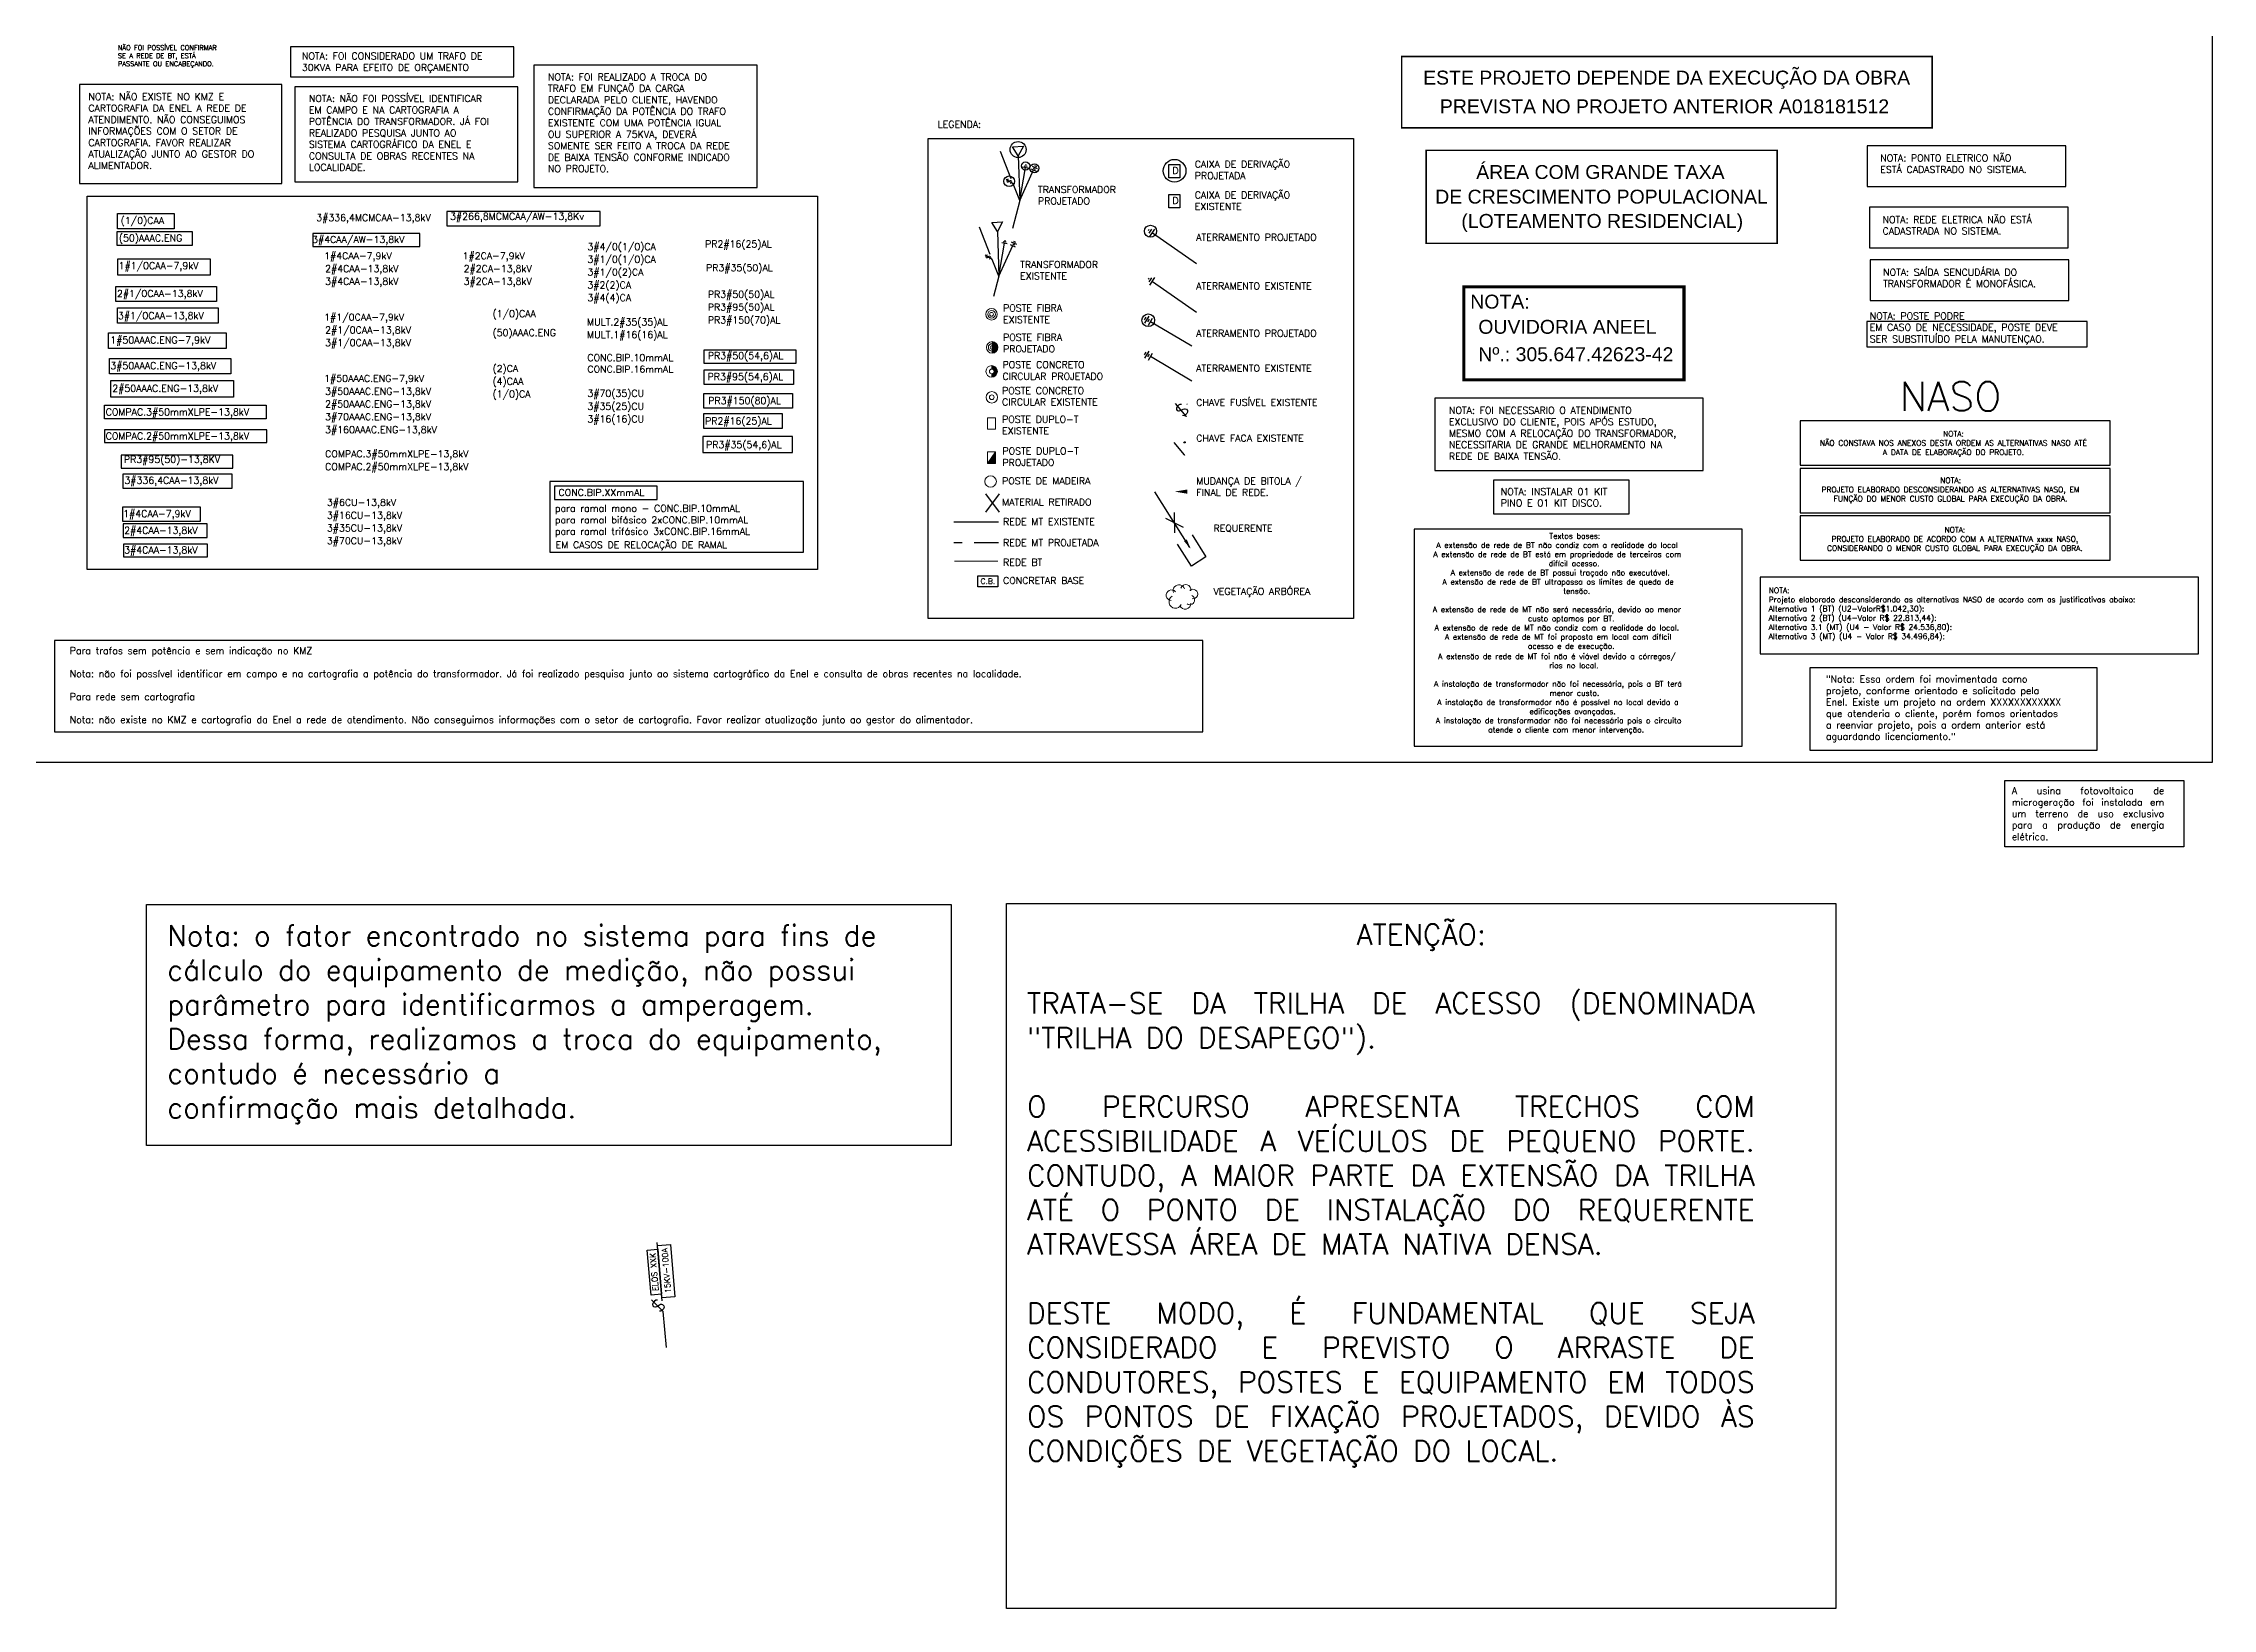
# Model space of a CAD drawing. Header units: millimetres. Extents: x 834033 to 836936, y 7531751 to 7534076.
# Drawn here: x 834880 to 835446, y 7532845 to 7533254 of the extents above; entities that cross this region are included whole.
import ezdxf
from ezdxf.enums import TextEntityAlignment as Align

# ---------------------------------------------------------------- set-up
doc = ezdxf.new("R2010")
doc.units = ezdxf.units.MM
doc.linetypes.add('HIDDEN', pattern=[9.525, 6.35, -3.175])
for name, color, linetype in [('A_EUIPAMENTOS', 2, 'Continuous'), ('A_TEXTO', 2, 'Continuous'), ('BT', 2, 'Continuous'), ('CARIMBO', 90, 'Continuous'), ('DESENHO', 2, 'Continuous'), ('FORMATO', 5, 'Continuous'), ('MARCAÇÕES', 1, 'Continuous'), ('PRANCHA', 6, 'Continuous'), ('TXT80B', 7, 'Continuous'), ('ÁRVORE', 90, 'Continuous')]:
    doc.layers.add(name, color=color, linetype=linetype)
for name, color, linetype, lineweight in [('DES-REDE-MT', 4, 'Continuous', 25), ('DES-VEGETAÇÃO', 102, 'Continuous', 5), ('POSTE', 3, 'Continuous', 13), ('REDE BT', 2, 'Continuous', 15)]:
    doc.layers.add(name, color=color, linetype=linetype, lineweight=lineweight)
doc.styles.add('ARIAL', font='arial.ttf', dxfattribs={"height": 1.6})
doc.styles.add('CARIMBO', font='simplex.shx', dxfattribs={"height": 3})
doc.styles.add('REGUA60', font='ROMANS.SHX', dxfattribs={"height": 1.8})
doc.styles.add('ROMANS', font='ROMANS.shx', dxfattribs={"height": 1.8})

# ---------------------------------------------------------------- blocks, each defined once
blk = doc.blocks.new('*U689')
for points in [[(0, 19, 1), (0, 19.31, 1)], [(0.14, 15.93, 1), (-0.13, 15.76, 1)]]:
    blk.add_hatch(color=256).paths.add_polyline_path(points)
blk.add_line((0, 15.92), (-2.74, 19.15))
blk.add_circle((0, 19.15), 0.157)
blk = doc.blocks.new('ch')
for points in [[(1569.88, 921.39, 1), (1569.61, 921.22, 1)], [(1569.7, 918.15, 1), (1569.43, 917.98, 1)]]:
    blk.add_hatch(color=256).paths.add_polyline_path(points)
blk.add_line((1569.56, 918.14), (1566.76, 921.45))
at = {"style": 'CARIMBO'}
blk.add_text('S', height=3.12, rotation=45.3947, dxfattribs=at).set_placement((1568.61, 917.7))
blk = doc.blocks.new('CIRCULAR CONCRETO')
at = {"layer": 'POSTE', "linetype": 'ByBlock'}
blk.add_circle((0, 1.5), 1.5, dxfattribs=at)
at = {"layer": 'POSTE'}
blk.add_circle((0, 1.5), 0.615, dxfattribs=at)
blk = doc.blocks.new('SETA BT')
blk.add_solid([(5.2, 0.86), (5.2, -0.87), (0, 0)])
blk = doc.blocks.new('MT')
at = {"xscale": 0.635, "yscale": 0.635, "zscale": 0.635}
blk.add_blockref('SETA BT', (0, 0), dxfattribs=at)
blk = doc.blocks.new('bloco4')
at = {"layer": 'POSTE', "linetype": 'ByBlock'}
h = blk.add_hatch(color=256, dxfattribs=at)
h.dxf.hatch_style = 1
h.paths.add_polyline_path([(3229.25, 1858.3, 0.423942), (3227.7, 1859.8), (3227.73, 1858.91, -0.423942), (3228.36, 1858.3, -0.404552), (3227.77, 1857.69), (3227.8, 1856.8, 0.404552)])
for p, q in [((3227.7, 1859.8), (3227.73, 1858.91)), ((3227.77, 1857.69), (3227.8, 1856.8))]:
    blk.add_line(p, q, dxfattribs=at)
for radius in [1.5, 0.615]:
    blk.add_circle((3227.75, 1858.3), radius, dxfattribs=at)
blk = doc.blocks.new('I$CE67CF130')
at = {"layer": 'FORMATO', "color": 6, "const_width": 0.42}
blk.add_lwpolyline([(0.21, 24.51), (91.99, 24.51), (91.99, 0.21), (0.21, 0.21)], close=True, dxfattribs=at)
at = {"layer": 'BT', "color": 3, "style": 'ARIAL'}
for s, p in [('ÁREA COM GRANDE TAXA', (45.75, 17.03)), ('DE CRESCIMENTO POPULACIONAL', (46.04, 10.59)), ('(LOTEAMENTO RESIDENCIAL)', (46.23, 4.24))]:
    blk.add_text(s, height=3.636, dxfattribs=at).set_placement(p, align=Align.CENTER)
blk = doc.blocks.new('CHAVE')
blk.add_line((0, 0), (-2.8, 3.31))
at = {"style": 'CARIMBO'}
blk.add_text('S', height=3.12, rotation=45.3947, dxfattribs=at).set_placement((-0.95, -0.44))
blk = doc.blocks.new('I$C7A5C9564')
blk.add_line((0, 0), (9.49, 0.02))
at = {"lineweight": -3}
blk.add_line((12.26, 0.02), (27.57, 0.02), dxfattribs=at)
blk = doc.blocks.new('CHAVE FUSÍVEL PROJ')
at = {"lineweight": -3}
for points in [[(13.05, 0.02), (26.77, 0.02), (26.77, -3.4), (13.05, -3.4)], [(14.01, 2.81), (25.81, 2.81), (25.81, 0.02), (14.01, 0.02)]]:
    blk.add_lwpolyline(points, close=True, dxfattribs=at)
blk.add_blockref('I$C7A5C9564', (0, 0), dxfattribs=at)
at = {"lineweight": -3, "rotation": 270}
blk.add_blockref('CHAVE', (9.49, 0.02), dxfattribs=at)
at = {"layer": 'TXT80B', "color": 2, "style": 'REGUA60'}
for s, p in [('ELOS XXK', (20, 0.73)), ('15KV-100A', (20.05, -2.48))]:
    blk.add_text(s, height=1.5, rotation=359.7134, dxfattribs=at).set_placement(p, align=Align.CENTER)

msp = doc.modelspace()

# ---------------------------------------------------------------- hatches: boundary and pattern name
at = {"layer": 'POSTE'}
h = msp.add_hatch(color=256, dxfattribs=at)
h.dxf.hatch_style = 1
h.paths.add_polyline_path([(835128.992, 7533174.884, 0.4142136), (835127.492, 7533176.384), (835127.492, 7533173.384, 0.4142136)])
h = msp.add_hatch(color=256, dxfattribs=at)
h.dxf.hatch_style = 1
h.paths.add_polyline_path([(835128.371, 7533147.556), (835126.234, 7533144.556), (835128.371, 7533144.556)])

# ---------------------------------------------------------------- linework, layer by layer
for p, q in [((835132.468, 7533218.986), (835129.644, 7533226.124)), ((835132.981, 7533217.688), (835131.138, 7533218.788)), ((835134.721, 7533213.272), (835132.981, 7533217.688)), ((835134.721, 7533213.272), (835136.173, 7533221.937)), ((835134.721, 7533213.272), (835138.32, 7533221.287)), ((835135.448, 7533222.069), (835136.898, 7533221.805)), ((835135.827, 7533222.384), (835136.619, 7533222.259)), ((835136.158, 7533222.666), (835136.392, 7533222.647)), ((835137.652, 7533221.598), (835138.988, 7533220.976)), ((835137.944, 7533222.263), (835139.28, 7533221.641)), ((835138.231, 7533221.749), (835138.745, 7533221.524)), ((835138.523, 7533222.415), (835139.037, 7533222.189)), ((835134.721, 7533213.272), (835132.764, 7533205.992)), ((835127.009, 7533199.194), (835124.185, 7533206.331)), ((835168.302, 7533205.413), (835168.517, 7533205.719)), ((835168.488, 7533204.719), (835169.226, 7533205.77)), ((835168.69, 7533203.891), (835170.049, 7533205.824)), ((835129.262, 7533193.48), (835130.714, 7533202.145)), ((835129.262, 7533193.48), (835132.861, 7533201.494)), ((835129.989, 7533202.276), (835131.439, 7533202.013)), ((835130.369, 7533202.592), (835131.16, 7533202.467)), ((835130.699, 7533202.874), (835130.933, 7533202.854)), ((835132.193, 7533201.805), (835133.529, 7533201.184)), ((835132.485, 7533202.471), (835133.821, 7533201.849)), ((835132.772, 7533201.957), (835133.286, 7533201.732)), ((835133.064, 7533202.622), (835133.578, 7533202.397)), ((835169.368, 7533204.855), (835180.856, 7533196.781)), ((835127.522, 7533197.896), (835125.679, 7533198.995)), ((835129.262, 7533193.48), (835127.522, 7533197.896)), ((835129.262, 7533193.48), (835127.849, 7533188.222)), ((835168.302, 7533192.705), (835168.517, 7533193.011)), ((835168.488, 7533192.011), (835169.226, 7533193.061)), ((835168.69, 7533191.183), (835170.049, 7533193.116)), ((835169.368, 7533192.147), (835180.856, 7533184.072)), ((835167.308, 7533182.069), (835167.712, 7533182.764)), ((835167.431, 7533181.221), (835168.53, 7533183.022)), ((835168.208, 7533181.547), (835168.611, 7533182.243)), ((835168.331, 7533180.699), (835169.43, 7533182.5)), ((835179.706, 7533175.193), (835168.881, 7533181.6)), ((835167.308, 7533172.932), (835167.712, 7533173.628)), ((835167.431, 7533172.084), (835168.53, 7533173.885)), ((835168.208, 7533172.411), (835168.611, 7533173.106)), ((835168.331, 7533171.563), (835169.43, 7533173.364)), ((835179.706, 7533166.057), (835168.881, 7533172.463)), ((835179.562, 7533117.726), (835175.955, 7533123.469)), ((835179.748, 7533125.851), (835183.355, 7533120.107)), ((835183.355, 7533120.107), (835179.562, 7533117.726))]:
    msp.add_line(p, q)
at = {"lineweight": -3}
for p, q in [((835134.324, 7533224.963), (835134.721, 7533213.272)), ((835128.865, 7533205.171), (835129.262, 7533193.48))]:
    msp.add_line(p, q, dxfattribs=at)
at = {"color": 6}
for p, q in [((835172.769, 7533130.274), (835177.424, 7533127.852)), ((835175.017, 7533131.686), (835175.176, 7533126.441))]:
    msp.add_line(p, q, dxfattribs=at)
msp.add_lwpolyline([(834468.174, 7533084.986), (834468.174, 7533066.409), (835446.483, 7533066.409), (835446.483, 7533769.359), (834468.174, 7533769.359), (834468.174, 7533222.864)])
for points in [[(835110.76, 7533229.505), (835221.927, 7533229.505), (835221.927, 7533103.986), (835110.76, 7533103.986)], [(835173.642, 7533222.697), (835176.502, 7533222.697), (835176.502, 7533219.207), (835173.642, 7533219.207)], [(834890.986, 7533214.45), (835081.837, 7533214.45), (835081.837, 7533116.843), (834890.986, 7533116.843)], [(835173.642, 7533214.851), (835176.502, 7533214.851), (835176.502, 7533211.361), (835173.642, 7533211.361)], [(834898.909, 7533209.854), (834913.662, 7533209.854), (834913.662, 7533205.877), (834898.909, 7533205.877)], [(835025.071, 7533210.38), (834984.972, 7533210.38), (834984.972, 7533206.696), (835025.071, 7533206.696)], [(834898.77, 7533205.146), (834918.38, 7533205.146), (834918.38, 7533201.534), (834898.77, 7533201.534)], [(834977.938, 7533204.628), (834949.919, 7533204.628), (834949.919, 7533201.236), (834977.938, 7533201.236)], [(834898.953, 7533198.007), (834923.084, 7533198.007), (834923.084, 7533193.798), (834898.953, 7533193.798)], [(834898.46, 7533190.846), (834924.781, 7533190.846), (834924.781, 7533186.91), (834898.46, 7533186.91)], [(834898.898, 7533185.216), (834925.164, 7533185.216), (834925.164, 7533181.251), (834898.898, 7533181.251)], [(834896.552, 7533178.666), (834927.29, 7533178.666), (834927.29, 7533174.604), (834896.552, 7533174.604)], [(834896.769, 7533172.005), (834928.537, 7533172.005), (834928.537, 7533167.997), (834896.769, 7533167.997)], [(835052.244, 7533174.268), (835076.198, 7533174.268), (835076.198, 7533170.673), (835052.244, 7533170.673)], [(834897.094, 7533166.21), (834929.187, 7533166.21), (834929.187, 7533161.877), (834897.094, 7533161.877)], [(835052.244, 7533169.009), (835075.553, 7533169.009), (835075.553, 7533165.146), (835052.244, 7533165.146)], [(835052.137, 7533162.839), (835075.285, 7533162.839), (835075.285, 7533158.976), (835052.137, 7533158.976)], [(834895.501, 7533159.746), (834937.71, 7533159.746), (834937.71, 7533156.187), (834895.501, 7533156.187)], [(835072.703, 7533157.522), (835052.07, 7533157.522), (835052.07, 7533153.773), (835072.703, 7533153.773)], [(834937.88, 7533153.363), (834895.513, 7533153.363), (834895.513, 7533150.023), (834937.88, 7533150.023)], [(835075.283, 7533151.547), (835051.894, 7533151.547), (835051.894, 7533147.447), (835075.283, 7533147.447)], [(834929.002, 7533146.732), (834899.811, 7533146.732), (834899.811, 7533143.329), (834929.002, 7533143.329)], [(834928.877, 7533141.711), (834900.226, 7533141.711), (834900.226, 7533138.059), (834928.877, 7533138.059)], [(835078.208, 7533139.812), (835011.877, 7533139.812), (835011.877, 7533121.326), (835078.208, 7533121.326)], [(835039.971, 7533138.609), (835013.105, 7533138.609), (835013.105, 7533135.124), (835039.971, 7533135.124)], [(834920.583, 7533133.152), (834900.222, 7533133.152), (834900.222, 7533129.476), (834920.583, 7533129.476)], [(834922.297, 7533128.793), (834900.318, 7533128.793), (834900.318, 7533125.176), (834922.297, 7533125.176)], [(835323.486, 7533127.371), (835237.81, 7533127.371), (835237.81, 7533070.66), (835323.486, 7533070.66)], [(834922.376, 7533123.473), (834900.426, 7533123.473), (834900.426, 7533120.092), (834922.376, 7533120.092)], [(835442.818, 7533114.789), (835328.263, 7533114.789), (835328.263, 7533094.789), (835442.818, 7533094.789)], [(835182.543, 7533098.272), (834882.403, 7533098.272), (834882.403, 7533074.413), (835182.543, 7533074.413)], [(835392.204, 7533044.281), (835392.204, 7533061.681), (835438.954, 7533061.681), (835438.954, 7533044.281)], [(834906.465, 7532966.224), (834906.465, 7533029.224), (835116.807, 7533029.224), (835116.807, 7532966.224)], [(835131.203, 7532845.136), (835131.203, 7533029.508), (835348.028, 7533029.508), (835348.028, 7532845.136)]]:
    msp.add_lwpolyline(points, close=True)
at = {"lineweight": -3}
for points in [[(835132.821, 7533227.363), (835135.65, 7533227.464), (835134.324, 7533224.963)], [(835127.362, 7533207.57), (835130.191, 7533207.672), (835128.865, 7533205.171)]]:
    msp.add_lwpolyline(points, close=True, dxfattribs=at)
at = {"color": 6}
msp.add_lwpolyline([(835179.193, 7533122.54), (835170.024, 7533137.141)], dxfattribs=at)
for centre, radius in [((835134.265, 7533226.597), 2.085), ((835136.223, 7533222.322), 1.075), ((835138.531, 7533221.724), 1.161), ((835175.156, 7533221.058), 2.978), ((835131.923, 7533218.32), 1.395), ((835168.857, 7533205.244), 1.582), ((835168.293, 7533181.97), 1.662)]:
    msp.add_circle(centre, radius)
msp.add_solid([(835178.353, 7533124.69), (835179.365, 7533122.265), (835177.621, 7533124.231)], dxfattribs=at)
at = {"layer": 'CARIMBO'}
msp.add_lwpolyline([(835123.724, 7533115.187), (835128.987, 7533115.187), (835128.987, 7533112.28), (835123.724, 7533112.28)], close=True, dxfattribs=at)
at = {"layer": 'DES-REDE-MT', "lineweight": 30}
msp.add_line((835129.178, 7533129.23), (835117.449, 7533129.23), dxfattribs=at)
at = {"layer": 'DES-REDE-MT', "linetype": 'HIDDEN', "lineweight": 30}
msp.add_line((835129.178, 7533123.776), (835117.449, 7533123.776), dxfattribs=at)
at = {"layer": 'DES-VEGETAÇÃO', "linetype": 'Continuous'}
for centre, radius, start, end in [((835174.346, 7533110.096), 1.378, 40.91776, 267.03704), ((835175.381, 7533108.342), 1.681, 119.59706, 335.14678), ((835176.293, 7533111.307), 1.515, 16.49849, 200.19215), ((835178.096, 7533111.532), 1.355, 346.69234, 161.9313), ((835179.157, 7533108.858), 1.255, 234.17245, 65.36013), ((835179.963, 7533110.422), 1.246, 261.27312, 132.45212), ((835177.935, 7533107.937), 1.494, 199.23636, 4.16698)]:
    msp.add_arc(centre, radius, start, end, dxfattribs=at)
at = {"layer": 'FORMATO', "color": 6}
for points, const_width in [([(835234.526, 7533250.931), (835373.196, 7533250.931), (835373.196, 7533232.28), (835234.526, 7533232.28)], 0.42), ([(835250.768, 7533190.734), (835308.299, 7533190.734), (835308.299, 7533166.397), (835250.768, 7533166.397)], 0.84)]:
    msp.add_lwpolyline(points, close=True, dxfattribs=dict(at, const_width=const_width))
at = {"layer": 'MARCAÇÕES'}
for p, q in [((835129.351, 7533136.592), (835125.76, 7533131.844)), ((835125.76, 7533136.592), (835129.351, 7533131.844))]:
    msp.add_line(p, q, dxfattribs=at)
at = {"layer": 'POSTE'}
for p, q in [((835127.492, 7533176.384), (835127.492, 7533173.384)), ((835126.234, 7533144.556), (835128.371, 7533147.556))]:
    msp.add_line(p, q, dxfattribs=at)
for points in [[(835128.38, 7533153.468), (835126.243, 7533153.468), (835126.243, 7533156.468), (835128.38, 7533156.468)], [(835126.234, 7533147.556), (835128.371, 7533147.556), (835128.371, 7533144.556), (835126.234, 7533144.556)]]:
    msp.add_lwpolyline(points, close=True, dxfattribs=at)
at = {"layer": 'POSTE', "linetype": 'ByBlock'}
for centre in [(835127.336, 7533183.543), (835127.492, 7533174.884), (835127.08, 7533139.812)]:
    msp.add_circle(centre, 1.5, dxfattribs=at)
at = {"layer": 'POSTE'}
for radius in [1.001, 0.489]:
    msp.add_circle((835127.336, 7533183.543), radius, dxfattribs=at)
for radius in [1.001, 0.489]:
    msp.add_arc((835127.492, 7533174.884), radius, 90, 270, dxfattribs=at)
at = {"layer": 'PRANCHA'}
for points in [[(835002.453, 7533253.464), (834944.083, 7533253.464), (834944.083, 7533245.618), (835002.453, 7533245.618)], [(835066.036, 7533248.643), (835007.704, 7533248.643), (835007.704, 7533216.696), (835066.036, 7533216.696)], [(834941.848, 7533243.607), (834888.911, 7533243.607), (834888.911, 7533217.731), (834941.848, 7533217.731)], [(835003.552, 7533242.998), (834945.22, 7533242.998), (834945.22, 7533218.17), (835003.552, 7533218.17)], [(835408.741, 7533211.51), (835356.821, 7533211.51), (835356.821, 7533200.887), (835408.741, 7533200.887)], [(835408.876, 7533197.749), (835356.957, 7533197.749), (835356.957, 7533187.126), (835408.876, 7533187.126)], [(835413.73, 7533181.643), (835356.104, 7533181.643), (835356.104, 7533175.05), (835413.73, 7533175.05)], [(835313.33, 7533161.606), (835243.166, 7533161.606), (835243.166, 7533142.702), (835313.33, 7533142.702)], [(835419.681, 7533155.664), (835338.649, 7533155.664), (835338.649, 7533144.08), (835419.681, 7533144.08)], [(835293.975, 7533140.2), (835258.513, 7533140.2), (835258.513, 7533131.406), (835293.975, 7533131.406)], [(835419.681, 7533143.247), (835338.649, 7533143.247), (835338.649, 7533131.663), (835419.681, 7533131.663)], [(835419.681, 7533130.83), (835338.649, 7533130.83), (835338.649, 7533119.246), (835419.681, 7533119.246)], [(835416.299, 7533091.08), (835341.213, 7533091.08), (835341.213, 7533069.623), (835416.299, 7533069.623)]]:
    msp.add_lwpolyline(points, close=True, dxfattribs=at)
at = {"layer": 'PRANCHA', "elevation": 0}
msp.add_lwpolyline([(835408.142, 7533227.602), (835356.223, 7533227.602), (835356.223, 7533216.979), (835408.142, 7533216.979)], close=True, dxfattribs=at)
at = {"layer": 'REDE BT'}
msp.add_line((835129.005, 7533118.969), (835117.64, 7533118.969), dxfattribs=at)

# ---------------------------------------------------------------- block references
at = {"lineweight": -3}
msp.add_blockref('I$CE67CF130', (835240.713, 7533201.89), dxfattribs=at)
for name, p, rotation in [('bloco4', (831839.886, 7531418.15), 358.1035061837866), ('CHAVE FUSÍVEL PROJ', (835042.34, 7532913.375), 94.99999999996872)]:
    msp.add_blockref(name, p, dxfattribs=dict(rotation=rotation))
for name, p in [('CIRCULAR CONCRETO', (835127.4, 7533160.335)), ('ch', (833608.671, 7532238.754)), ('*U689', (835177.783, 7533130.91)), ('MT', (835175.181, 7533137.177))]:
    msp.add_blockref(name, p)

# ---------------------------------------------------------------- texts
at = {"style": 'REGUA60'}
for p in [(835132.523, 7533218.022), (835127.064, 7533198.23)]:
    msp.add_text('S', height=1.284, rotation=62.80661, dxfattribs=at).set_placement(p, align=Align.CENTER)
at = {"style": 'ROMANS'}
for s, p in [('(1/0)CAA', (834899.699, 7533207.156)), ('3#336,4MCMCAA-13,8kV', (834950.827, 7533207.93)), ('(50)AAAC.ENG', (834899.231, 7533202.59)), (' 3#4CAA/AW-13,8kV', (834948.502, 7533202.196)), ('1#4CAA-7,9kV', (834952.886, 7533197.923)), ('1#2CA-7,9kV', (834989.083, 7533197.923)), ('3#4/0(1/0)CA', (835021.698, 7533200.347)), ('PR2#16(25)AL', (835052.459, 7533200.991)), ('1#1/0CAA-7,9kV', (834899.165, 7533195.334)), ('2#4CAA-13,8kV', (834953.143, 7533194.58)), ('2#2CA-13,8kV', (834989.34, 7533194.58)), ('3#1/0(1/0)CA', (835021.698, 7533197.004)), ('3#1/0(2)CA', (835021.698, 7533193.661)), ('PR3#35(50)AL', (835052.714, 7533194.794)), ('2#1/0CAA-13,8kV', (834898.725, 7533188.074)), ('3#4CAA-13,8kV', (834953.143, 7533191.237)), ('3#2CA-13,8kV', (834989.34, 7533191.237)), ('3#2(2)CA', (835021.698, 7533190.318)), ('3#4(4)CA', (835021.698, 7533186.975)), ('PR3#50(50)AL', (835053.17, 7533187.851)), ('3#1/0CAA-13,8kV', (834898.986, 7533182.294)), ('1#1/0CAA-7,9kV', (834952.886, 7533181.894)), ('(1/0)CAA', (834996.902, 7533182.801)), ('PR3#95(50)AL', (835053.17, 7533184.508)), ('PR3#150(70)AL', (835053.17, 7533181.165)), ('1#50AAAC.ENG-7,9kV', (834896.991, 7533175.92)), ('2#1/0CAA-13,8kV', (834953.143, 7533178.552)), ('(50)AAAC.ENG', (834996.902, 7533177.809)), ('MULT.2#35(35)AL', (835021.612, 7533180.632)), ('MULT.1#16(16)AL', (835021.612, 7533177.29)), ('3#1/0CAA-13,8kV', (834953.143, 7533175.209)), ('CONC.BIP.10mmAL', (835021.698, 7533171.29)), ('PR3#50(54,6)AL', (835053.17, 7533171.823)), ('3#50AAAC.ENG-13,8kV', (834896.989, 7533169.214)), ('1#50AAAC.ENG-7,9kV', (834952.886, 7533165.866)), ('(2)CA', (834996.902, 7533168.466)), ('(4)CAA', (834996.902, 7533165.123)), ('CONC.BIP.16mmAL', (835021.698, 7533168.29)), ('PR3#95(54,6)AL', (835053.116, 7533166.334)), ('2#50AAAC.ENG-13,8kV', (834897.507, 7533163.285)), ('3#50AAAC.ENG-13,8kV', (834953.143, 7533162.523)), ('2#50AAAC.ENG-13,8kV', (834953.143, 7533159.18)), ('(1/0)CA', (834996.902, 7533161.78)), ('3#70(35)CU', (835021.698, 7533161.947)), ('3#35(25)CU', (835021.698, 7533158.604)), ('PR3#150(80)AL', (835053.278, 7533160.04)), ('COMPAC.3#50mmXLPE-13,8kV', (834895.791, 7533157.068)), ('3#70AAAC.ENG-13,8kV', (834953.143, 7533155.837)), ('3#16(16)CU', (835021.698, 7533155.261)), ('PR2#16(25)AL', (835052.459, 7533154.763)), ('COMPAC.2#50mmXLPE-13,8kV', (834895.791, 7533150.848)), ('3#160AAAC.ENG-13,8kV', (834953.143, 7533152.494)), ('PR3#35(54,6)AL', (835052.714, 7533148.566)), ('COMPAC.3#50mmXLPE-13,8kV', (834953.143, 7533146.152)), ('COMPAC.2#50mmXLPE-13,8kV', (834953.143, 7533142.809)), ('3#336,4CAA-13,8kV', (834900.679, 7533139.213)), ('1#4CAA-7,9kV', (834900.359, 7533130.513)), ('3#6CU-13,8kV', (834953.598, 7533133.438)), ('3#16CU-13,8kV', (834953.598, 7533130.095)), ('2#4CAA-13,8kV', (834900.616, 7533126.153)), ('3#35CU-13,8kV', (834953.598, 7533126.753)), ('3#4CAA-13,8kV', (834900.616, 7533121.028)), ('3#70CU-13,8kV', (834953.598, 7533123.41))]:
    msp.add_text(s, height=1.8, dxfattribs=at).set_placement(p)
at = {"char_height": 1.8, "attachment_point": 1, "style": 'ROMANS'}
for s, insert, width in [('LEGENDA:', (835113.25, 7533234.106), 13.99878), ('CAIXA DE DERIVAÇÃO PROJETADA\\P', (835180.448, 7533223.69), 31.0076), ('TRANSFORMADOR PROJETADO\\P', (835139.461, 7533217.067), 14.67002), ('D\\P', (835174.588, 7533222.03), 8.82706), ('D\\P', (835174.588, 7533214.183), 8.82706), ('CAIXA DE DERIVAÇÃO EXISTENTE', (835180.448, 7533215.624), 31.0076), ('ATERRAMENTO PROJETADO', (835180.828, 7533204.541), 31.0076), ('TRANSFORMADOR EXISTENTE', (835134.791, 7533197.455), 14.67002), ('ATERRAMENTO EXISTENTE\\P', (835180.828, 7533191.833), 31.0076), ('POSTE FIBRA\\PEXISTENTE', (835130.335, 7533186.059), 31.0076), ('POSTE FIBRA\\PPROJETADO', (835130.335, 7533178.398), 31.0076), ('ATERRAMENTO PROJETADO', (835180.828, 7533179.483), 31.0076), ('POSTE CONCRETO CIRCULAR PROJETADO', (835130.188, 7533171.24), 31.0076), ('ATERRAMENTO EXISTENTE', (835180.828, 7533170.346), 31.0076), ('POSTE CONCRETO CIRCULAR EXISTENTE', (835130.077, 7533164.494), 31.0076), ('CHAVE FUSÍVEL EXISTENTE', (835180.828, 7533161.387), 31.0076), ('POSTE DUPLO-T\\PEXISTENTE', (835130.077, 7533156.964), 31.0076), ('CHAVE FACA EXISTENTE', (835180.828, 7533152.052), 31.0076), ('PR3#95(50)-13,8KV', (834900.552, 7533146.517), 34.668), ('POSTE DUPLO-T PROJETADO\\P', (835130.177, 7533148.688), 31.0076), ('POSTE DE MADEIRA', (835130.083, 7533140.89), 31.0076), ('MUDANÇA DE BITOLA / FINAL DE REDE.', (835180.828, 7533140.851), 31.0076), ('para ramal mono - CONC.BIP.10mmAL^Jpara ramal bifásico 2xCONC.BIP.10mmAL^Jpara ramal trifásico 3xCONC.BIP.16mmAL', (835013.206, 7533133.689), 60.39), ('MATERIAL RETIRADO', (835130.091, 7533135.332), 31.0076), ('REDE MT EXISTENTE', (835130.327, 7533130.197), 31.0076), ('REQUERENTE', (835185.339, 7533128.521), 31.0076), ('REDE MT PROJETADA', (835130.327, 7533124.743), 31.0076), ('REDE BT ', (835130.327, 7533119.573), 31.0076), ('VEGETAÇÃO ARBÓREA', (835185.339, 7533111.979), 31.0076)]:
    msp.add_mtext(s, dxfattribs=dict(at, insert=insert, width=width))
at = {"attachment_point": 1, "style": 'ROMANS'}
for s, width, gutter_width, insert, char_height in [('3#266,8MCMCAA/AW-13,8Kv', 38.52672, 9, (834985.798, 7533210.026), 1.8), ('NASO', 601.34807, 37.89, (835364.684, 7533165.844), 7.578), ('CONC.BIP.XXmmAL', 96.82173, 9, (835014.136, 7533137.85), 1.8), ('CONCRETAR BASE', 33.14432, 12.5, (835130.328, 7533114.836), 1.8)]:
    msp.add_mtext_dynamic_manual_height_columns(s, width=width, gutter_width=gutter_width, heights=[0], dxfattribs=dict(at, insert=insert, char_height=char_height))
at = {"layer": 'A_EUIPAMENTOS', "insert": (835394.004, 7533059.881), "char_height": 1.8, "width": 43.15029, "attachment_point": 1, "style": 'ROMANS'}
msp.add_mtext('\\pxqj;A usina fotovoltaica de microgeração foi instalada em um terreno de uso exclusivo para a produção de energia elétrica.', dxfattribs=at)
at = {"layer": 'A_TEXTO', "attachment_point": 1, "style": 'ROMANS'}
for s, width, gutter_width, insert, char_height in [('NÃO FOI POSSÍVEL CONFIRMAR SE A REDE DE BT, ESTÁ PASSANTE OU ENCABEÇANDO.', 30.25155, 6.3, (834898.974, 7533253.865), 1.26), ('\\pxqc;ATENÇÃO:\\P\\pq*;\\P\\pqj;TRATA-SE DA TRILHA DE ACESSO (DENOMINADA "TRILHA DO DESAPEGO").\\P\\PO PERCURSO APRESENTA TRECHOS COM ACESSIBILIDADE A VEÍCULOS DE PEQUENO PORTE. CONTUDO, A MAIOR PARTE DA EXTENSÃO DA TRILHA ATÉ O PONTO DE INSTALAÇÃO DO REQUERENTE ATRAVESSA ÁREA DE MATA NATIVA DENSA.\\P\\PDESTE MODO, É FUNDAMENTAL QUE SEJA CONSIDERADO E PREVISTO O ARRASTE DE CONDUTORES, POSTES E EQUIPAMENTO EM TODOS OS PONTOS DE FIXAÇÃO PROJETADOS, DEVIDO ÀS CONDIÇÕES DE VEGETAÇÃO DO LOCAL.', 206.02543, 27, (835136.603, 7533024.108), 5.4)]:
    msp.add_mtext_dynamic_manual_height_columns(s, width=width, gutter_width=gutter_width, heights=[0], dxfattribs=dict(at, insert=insert, char_height=char_height))
for s, insert, char_height, width in [('Para trafos sem potência e sem indicação no KMZ^J^JNota: não foi possível identificar em campo e na cartografia a potência do transformador. Já foi realizado pesquisa junto ao sistema cartográfico da Enel e consulta de obras recentes na localidade.^J^JPara rede sem cartografia^J^JNota: não existe no KMZ e cartografia da Enel a rede de atendimento. Não conseguimos informações com o setor de cartografia. Favor realizar atualização junto ao gestor do alimentador.', (834886.391, 7533096.482), 1.8, 303.3), ('Nota: o fator encontrado no sistema para fins de cálculo do equipamento de medição, não possui parâmetro para identificarmos a amperagem. Dessa forma, realizamos a troca do equipamento, contudo é necessário a confirmação\\~mais\\~detalhada.', (834911.865, 7533023.824), 5.4, 206.02543)]:
    msp.add_mtext(s, dxfattribs=dict(at, insert=insert, char_height=char_height, width=width))
at = {"layer": 'BT', "color": 3, "style": 'ARIAL'}
for s, height, p in [('ESTE PROJETO DEPENDE DA EXECUÇÃO DA OBRA', 3.63601, (835303.776, 7533243.606)), ('PREVISTA NO PROJETO ANTERIOR A018181512', 3.63601, (835303.225, 7533236.09)), ('NOTA:', 3.636, (835260.217, 7533185.035)), ('OUVIDORIA ANEEL', 3.63601, (835277.84, 7533178.447)), ('Nº.: 305.647.42623-42', 3.63601, (835280.047, 7533171.278))]:
    msp.add_text(s, height=height, dxfattribs=at).set_placement(p, align=Align.CENTER)
at = {"layer": 'CARIMBO', "char_height": 1.8, "attachment_point": 1, "style": 'ROMANS'}
for s, width, insert in [('NOTA: PONTO ELETRICO NÃO\\PESTÁ CADASTRADO NO SISTEMA.', 58.69814, (835359.612, 7533225.292, 0)), ('NOTA: REDE ELETRICA NÃO ESTÁ\\PCADASTRADA NO SISTEMA.', 58.69814, (835360.211, 7533209.201)), ('NOTA: SAÍDA SENCUDÁRIA DO \\PTRANSFORMADOR É MONOFÁSICA.', 58.69814, (835360.346, 7533195.44)), ('NOTA: POSTE PODRE\\PEM CASO DE NECESSIDADE, POSTE DEVE\\PSER SUBSTITUÍDO PELA MANUTENÇAO.', 67.26315, (835356.854, 7533184.009)), ('NOTA: INSTALAR 01 KIT\\PPINO E 01 KIT DISCO.', 62.48216, (835260.429, 7533138.085)), ('EM CASOS DE RELOCAÇÃO DE RAMAL', 58.74149, (835013.375, 7533124.16))]:
    msp.add_mtext_dynamic_manual_height_columns(s, width=width, gutter_width=9, heights=[0], dxfattribs=dict(at, insert=insert))
at = {"layer": 'CARIMBO', "insert": (835246.883, 7533159.337), "char_height": 1.8, "width": 64.78688, "attachment_point": 1, "style": 'ROMANS'}
msp.add_mtext('NOTA: FOI NECESSARIO O ATENDIMENTO EXCLUSIVO DO CLIENTE, POIS APÓS ESTUDO, MESMO COM A RELOCAÇÃO DO TRANSFORMADOR, NECESSITARIA DE GRANDE MELHORAMENTO NA REDE DE BAIXA TENSÃO.', dxfattribs=at)
at = {"layer": 'DESENHO', "style": 'ROMANS'}
for s, p in [('A extensão de rede de BT está em propriedade de terceiros com', (835242.801, 7533120.072)), ('A extensão de rede de BT não condiz com a realidade do local', (835243.59, 7533122.472)), ('Textos bases:', (835273.144, 7533124.872)), ('A extensão de rede de BT possui traçado não executável.', (835247.327, 7533115.272)), ('difícil acesso.', (835272.973, 7533117.672)), ('A extensão de rede de BT ultrapassa os limites de queda de', (835245.201, 7533112.872)), ('tensão.', (835276.744, 7533110.472)), ('A extensão de rede de MT não será necessária, devido ao menor', (835242.664, 7533105.672)), ('custo optamos por BT.', (835267.556, 7533103.272)), ('A extensão de rede de MT não condiz com a realidade do local.', (835243.144, 7533100.872)), ('A extensão de rede de MT foi proposta em local com difícil', (835245.818, 7533098.472)), ('A extensão de rede de MT foi não é viável devido a córregos/', (835244.07, 7533093.398)), ('acesso e de execução.', (835267.521, 7533096.072)), ('rios no local.', (835273.076, 7533090.998)), ('A instalação de transformador não foi necessária, pois a BT terá', (835242.973, 7533086.198)), ('A instalação de transformador não é possível no local devido a', (835243.83, 7533081.398)), ('menor custo.', (835273.213, 7533083.798)), ('A instalação de transformador não foi necessária pois o circuito', (835243.453, 7533076.598)), ('atende o cliente com menor intervenção.', (835257.133, 7533074.198)), ('edificações avançadas.', (835267.933, 7533078.998))]:
    msp.add_text(s, height=1.44, dxfattribs=at).set_placement(p)
at = {"layer": 'DESENHO', "linetype": 'Continuous', "ltscale": 0.3, "char_height": 1.44, "attachment_point": 5, "style": 'ROMANS'}
for s, width, gutter_width, heights, insert in [('NOTA:\\PNÃO CONSTAVA NOS ANEXOS DESTA ORDEM AS ALTERNATIVAS NASO ATÉ A DATA DE ELABORAÇÃO DO PROJETO. ', 77.47959, 9, [0], (835378.744, 7533149.683)), ('NOTA:\\PPROJETO ELABORADO DESCONSIDERANDO AS ALTERNATIVAS NASO, EM FUNÇÃO DO MENOR CUSTO GLOBAL PARA EXECUÇÃO DA OBRA.', 77.47959, 9, [0], (835377.989, 7533137.511)), ('NOTA:\\PPROJETO ELABORADO DE ACORDO COM A ALTERNATIVA xxxx NASO, CONSIDERANDO O MENOR CUSTO GLOBAL PARA EXECUÇÃO DA OBRA.', 81.09527, 9, [14.553], (835379.117, 7533124.584)), ('C.B.', 2.60236, 12.5, [0], (835126.382, 7533113.756)), ('\\pxql;NOTA:\\PProjeto elaborado desconsiderando as alternativas NASO de acordo com as justificativas abaixo:\\PAlternativa 1 (BT) (U2-ValorR$1.042,30):  \\PAlternativa 2 (BT) (U4-Valor R$ 22.813,44): \\PAlternativa 3.1 (MT) (U4 - Valor R$ 24.536,80): \\PAlternativa 3 (MT) (U4 - Valor R$ 34.496,84): ', 127.18779, 9, [0], (835394.056, 7533105.115))]:
    msp.add_mtext_dynamic_manual_height_columns(s, width=width, gutter_width=gutter_width, heights=heights, dxfattribs=dict(at, insert=insert))
at = {"layer": 'ÁRVORE', "insert": (834947.075, 7533251.964), "char_height": 1.8, "attachment_point": 1, "style": 'ROMANS'}
msp.add_mtext_dynamic_manual_height_columns('NOTA: FOI CONSIDERADO UM TRAFO DE 30KVA PARA EFEITO DE ORÇAMENTO', width=54.91246, gutter_width=9, heights=[0], dxfattribs=at)
at = {"layer": 'ÁRVORE', "char_height": 1.8, "attachment_point": 1, "style": 'ROMANS'}
for s, insert, width in [('NOTA: FOI REALIZADO A TROCA DO TRAFO EM FUNÇAÕ DA CARGA DECLARADA PELO CLIENTE, HAVENDO CONFIRMAÇÃO DA POTÊNCIA DO TRAFO EXISTENTE COM UMA POTÊNCIA IGUAL OU SUPERIOR A 75KVA, DEVERÁ SOMENTE SER FEITO A TROCA DA REDE DE BAIXA TENSÃO CONFORME INDICADO NO PROJETO.', (835011.379, 7533246.498), 53.0645), ('NOTA: NÃO EXISTE NO KMZ E CARTOGRAFIA DA ENEL A REDE DE ATENDIMENTO. NÃO CONSEGUIMOS INFORMAÇÕES COM O SETOR DE CARTOGRAFIA. FAVOR REALIZAR ATUALIZAÇÃO JUNTO AO GESTOR DO ALIMENTADOR.', (834891.259, 7533241.336), 48.05274), ('NOTA: NÃO FOI POSSÍVEL IDENTIFICAR EM CAMPO E NA CARTOGRAFIA A POTÊNCIA DO TRANSFORMADOR. JÁ FOI REALIZADO PESQUISA JUNTO AO SISTEMA CARTOGRÁFICO DA ENEL E CONSULTA DE OBRAS RECENTES NA LOCALIDADE.', (834948.895, 7533240.853), 53.0645), ('"Nota: Essa ordem foi movimentada como projeto, conforme orientado e solicitado pela Enel. Existe um projeto na ordem XXXXXXXXXXXX que atenderia o cliente, porém fomos orientados a reenviar projeto, pois a ordem anterior está aguardando licenciamento."', (835345.412, 7533089.067), 67.78262)]:
    msp.add_mtext(s, dxfattribs=dict(at, insert=insert, width=width))

doc.saveas('drawing.dxf')
